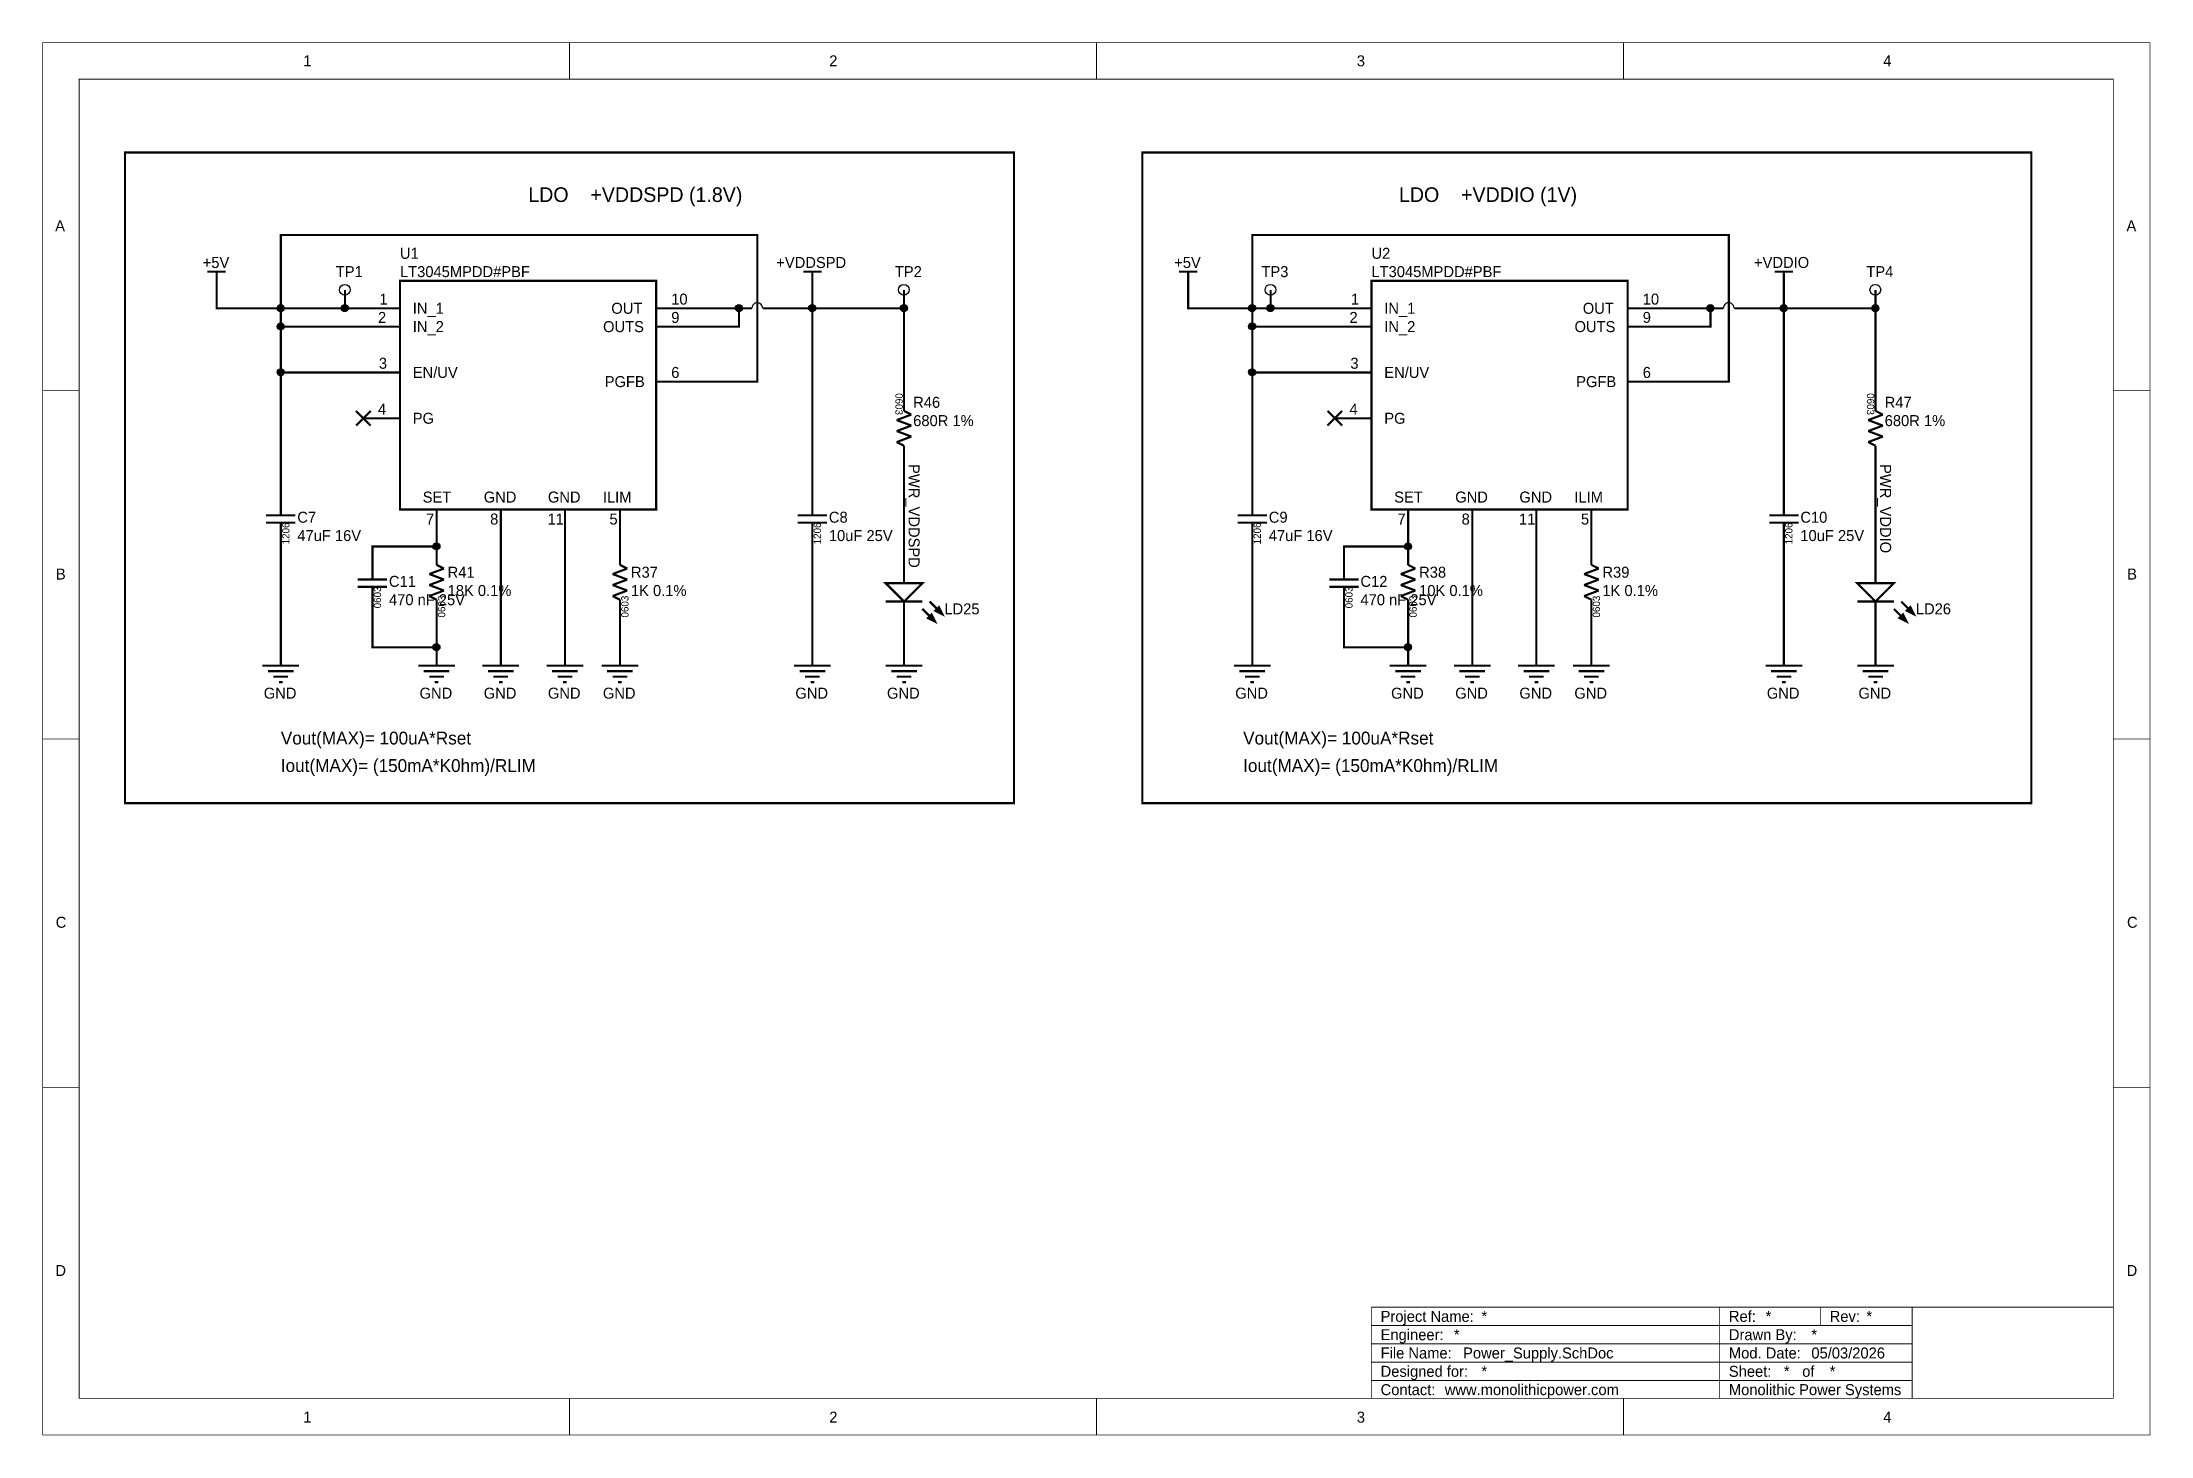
# Model space of a CAD drawing. Header units: millimetres. Extents: x 0 to 11.5, y 0 to 7.6.
import ezdxf

# ---------------------------------------------------------------- set-up
doc = ezdxf.new("R2010")
doc.units = ezdxf.units.MM
doc.header["$MEASUREMENT"] = 0
doc.layers.add('Sheet', color=255, linetype='Continuous')

msp = doc.modelspace()

# ---------------------------------------------------------------- linework, layer by layer
at = {"layer": 'Sheet'}
for points, const_width in [([(0, 7.6), (11.498, 7.6), (11.498, 0.002), (0, 0.002), (0, 7.6)], 0.0039), ([(2.875, 7.4), (2.875, 7.6)], 0.0039), ([(5.75, 7.4), (5.75, 7.6)], 0.0039), ([(8.625, 7.4), (8.625, 7.6)], 0.0039), ([(0.2, 7.4), (11.298, 7.4), (11.298, 0.202), (0.2, 0.202), (0.2, 7.4)], 0.0039), ([(5.3, 7), (0.45, 7), (0.45, 3.45), (5.3, 3.45), (5.3, 7)], 0.0118), ([(10.85, 7), (6, 7), (6, 3.45), (10.85, 3.45), (10.85, 7)], 0.0118), ([(3.55, 5.75), (3.9, 5.75), (3.9, 6.55), (1.3, 6.55), (1.3, 6.15)], 0.0118), ([(8.85, 5.75), (9.2, 5.75), (9.2, 6.55), (6.6, 6.55), (6.6, 6.15)], 0.0118), ([(0.9, 6.35), (1, 6.35)], 0.0118), ([(0.95, 6.25), (0.95, 6.35)], 0.0118), ([(4.15, 6.35), (4.25, 6.35)], 0.0118), ([(4.2, 6.25), (4.2, 6.35)], 0.0118), ([(6.2, 6.35), (6.3, 6.35)], 0.0118), ([(6.25, 6.25), (6.25, 6.35)], 0.0118), ([(9.45, 6.35), (9.55, 6.35)], 0.0118), ([(9.5, 6.25), (9.5, 6.35)], 0.0118), ([(1.75, 6.15), (1.65, 6.15), (1.3, 6.15), (0.95, 6.15), (0.95, 6.25)], 0.0118), ([(1.65, 6.25), (1.65, 6.15)], 0.0118), ([(1.95, 6.3), (3.348, 6.3), (3.348, 5.052), (1.95, 5.052), (1.95, 6.3)], 0.0118), ([(3.93, 6.15), (4.2, 6.15), (4.2, 6.25)], 0.0118), ([(4.7, 6.25), (4.7, 6.15)], 0.0118), ([(7.05, 6.15), (6.7, 6.15), (6.6, 6.15), (6.25, 6.15), (6.25, 6.25)], 0.0118), ([(6.7, 6.25), (6.7, 6.15)], 0.0118), ([(7.25, 6.3), (8.648, 6.3), (8.648, 5.052), (7.25, 5.052), (7.25, 6.3)], 0.0118), ([(9.23, 6.15), (9.5, 6.15), (9.5, 6.25)], 0.0118), ([(10, 6.25), (10, 6.15)], 0.0118), ([(1.75, 6.05), (1.3, 6.05), (1.3, 6.15)], 0.0118), ([(1.95, 6.15), (1.75, 6.15)], 0.0118), ([(3.35, 6.15), (3.55, 6.15)], 0.0118), ([(3.55, 6.05), (3.8, 6.05), (3.8, 6.15)], 0.0118), ([(3.55, 6.15), (3.8, 6.15), (3.87, 6.15)], 0.0118), ([(4.2, 5.15), (4.2, 6.15)], 0.0118), ([(4.7, 5.7), (4.7, 6.15), (4.2, 6.15)], 0.0118), ([(7.05, 6.05), (6.6, 6.05), (6.6, 6.15)], 0.0118), ([(7.25, 6.15), (7.05, 6.15)], 0.0118), ([(8.65, 6.15), (8.85, 6.15)], 0.0118), ([(8.85, 6.15), (9.1, 6.15), (9.17, 6.15)], 0.0118), ([(8.85, 6.05), (9.1, 6.05), (9.1, 6.15)], 0.0118), ([(9.5, 5.15), (9.5, 6.15)], 0.0118), ([(10, 5.7), (10, 6.15), (9.5, 6.15)], 0.0118), ([(1.3, 5.15), (1.3, 5.8), (1.3, 6.05)], 0.0118), ([(1.95, 6.05), (1.75, 6.05)], 0.0118), ([(3.35, 6.05), (3.55, 6.05)], 0.0118), ([(6.6, 5.15), (6.6, 5.8), (6.6, 6.05)], 0.0118), ([(7.25, 6.05), (7.05, 6.05)], 0.0118), ([(8.65, 6.05), (8.85, 6.05)], 0.0118), ([(1.75, 5.8), (1.3, 5.8)], 0.0118), ([(1.95, 5.8), (1.75, 5.8)], 0.0118), ([(3.35, 5.75), (3.55, 5.75)], 0.0118), ([(7.05, 5.8), (6.6, 5.8)], 0.0118), ([(7.25, 5.8), (7.05, 5.8)], 0.0118), ([(8.65, 5.75), (8.85, 5.75)], 0.0118), ([(0.2, 5.7), (0, 5.7)], 0.0039), ([(4.7, 5.6), (4.7, 5.7)], 0.0118), ([(10, 5.6), (10, 5.7)], 0.0118), ([(11.3, 5.7), (11.5, 5.7)], 0.0039), ([(1.71, 5.51), (1.79, 5.59)], 0.0118), ([(1.71, 5.59), (1.79, 5.51)], 0.0118), ([(1.95, 5.55), (1.75, 5.55)], 0.0118), ([(4.74, 5.57), (4.66, 5.54)], 0.0118), ([(4.66, 5.54), (4.74, 5.51)], 0.0118), ([(4.7, 5.59), (4.7, 5.6)], 0.0118), ([(4.7, 5.59), (4.74, 5.57)], 0.0118), ([(7.01, 5.51), (7.09, 5.59)], 0.0118), ([(7.01, 5.59), (7.09, 5.51)], 0.0118), ([(7.25, 5.55), (7.05, 5.55)], 0.0118), ([(10.04, 5.57), (9.96, 5.54)], 0.0118), ([(9.96, 5.54), (10.04, 5.51)], 0.0118), ([(10, 5.59), (10, 5.6)], 0.0118), ([(10, 5.59), (10.04, 5.57)], 0.0118), ([(4.74, 5.51), (4.66, 5.48)], 0.0118), ([(4.66, 5.48), (4.74, 5.45)], 0.0118), ([(4.74, 5.45), (4.66, 5.42)], 0.0118), ([(4.66, 5.42), (4.7, 5.4)], 0.0118), ([(10.04, 5.51), (9.96, 5.48)], 0.0118), ([(9.96, 5.48), (10.04, 5.45)], 0.0118), ([(10.04, 5.45), (9.96, 5.42)], 0.0118), ([(9.96, 5.42), (10, 5.4)], 0.0118), ([(4.7, 5.4), (4.7, 5.3)], 0.0118), ([(4.7, 4.75), (4.7, 5.3)], 0.0118), ([(10, 5.4), (10, 5.3)], 0.0118), ([(10, 4.75), (10, 5.3)], 0.0118), ([(1.3, 5.05), (1.3, 5.15)], 0.0118), ([(4.2, 5.05), (4.2, 5.15)], 0.0118), ([(6.6, 5.05), (6.6, 5.15)], 0.0118), ([(9.5, 5.05), (9.5, 5.15)], 0.0118), ([(1.22, 5.02), (1.38, 5.02)], 0.0118), ([(1.38, 4.98), (1.22, 4.98)], 0.0118), ([(1.3, 5.05), (1.3, 5.02)], 0.0118), ([(1.3, 4.95), (1.3, 4.98)], 0.0118), ([(1.3, 4.95), (1.3, 4.85)], 0.0118), ([(2.15, 5.05), (2.15, 4.85)], 0.0118), ([(2.5, 5.05), (2.5, 4.85)], 0.0118), ([(2.85, 5.05), (2.85, 4.85)], 0.0118), ([(3.15, 5.05), (3.15, 4.85)], 0.0118), ([(4.12, 5.02), (4.28, 5.02)], 0.0118), ([(4.28, 4.98), (4.12, 4.98)], 0.0118), ([(4.2, 5.05), (4.2, 5.02)], 0.0118), ([(4.2, 4.95), (4.2, 4.98)], 0.0118), ([(4.2, 4.95), (4.2, 4.85)], 0.0118), ([(6.52, 5.02), (6.68, 5.02)], 0.0118), ([(6.68, 4.98), (6.52, 4.98)], 0.0118), ([(6.6, 5.05), (6.6, 5.02)], 0.0118), ([(6.6, 4.95), (6.6, 4.98)], 0.0118), ([(6.6, 4.95), (6.6, 4.85)], 0.0118), ([(7.45, 5.05), (7.45, 4.85)], 0.0118), ([(7.8, 5.05), (7.8, 4.85)], 0.0118), ([(8.15, 5.05), (8.15, 4.85)], 0.0118), ([(8.45, 5.05), (8.45, 4.85)], 0.0118), ([(9.42, 5.02), (9.58, 5.02)], 0.0118), ([(9.58, 4.98), (9.42, 4.98)], 0.0118), ([(9.5, 5.05), (9.5, 5.02)], 0.0118), ([(9.5, 4.95), (9.5, 4.98)], 0.0118), ([(9.5, 4.95), (9.5, 4.85)], 0.0118), ([(1.3, 4.3), (1.3, 4.85)], 0.0118), ([(1.8, 4.8), (1.8, 4.85), (2.15, 4.85)], 0.0118), ([(2.15, 4.75), (2.15, 4.85)], 0.0118), ([(2.5, 4.3), (2.5, 4.85)], 0.0118), ([(2.85, 4.3), (2.85, 4.85)], 0.0118), ([(3.15, 4.75), (3.15, 4.85)], 0.0118), ([(4.2, 4.3), (4.2, 4.85)], 0.0118), ([(6.6, 4.3), (6.6, 4.85)], 0.0118), ([(7.1, 4.8), (7.1, 4.85), (7.45, 4.85)], 0.0118), ([(7.45, 4.75), (7.45, 4.85)], 0.0118), ([(7.8, 4.3), (7.8, 4.85)], 0.0118), ([(8.15, 4.3), (8.15, 4.85)], 0.0118), ([(8.45, 4.75), (8.45, 4.85)], 0.0118), ([(9.5, 4.3), (9.5, 4.85)], 0.0118), ([(1.8, 4.7), (1.8, 4.8)], 0.0118), ([(2.11, 4.7), (2.19, 4.73)], 0.0118), ([(2.19, 4.73), (2.15, 4.75)], 0.0118), ([(3.11, 4.7), (3.19, 4.73)], 0.0118), ([(3.19, 4.73), (3.15, 4.75)], 0.0118), ([(4.7, 4.65), (4.7, 4.75)], 0.0118), ([(7.1, 4.7), (7.1, 4.8)], 0.0118), ([(7.41, 4.7), (7.49, 4.73)], 0.0118), ([(7.49, 4.73), (7.45, 4.75)], 0.0118), ([(8.41, 4.7), (8.49, 4.73)], 0.0118), ([(8.49, 4.73), (8.45, 4.75)], 0.0118), ([(10, 4.65), (10, 4.75)], 0.0118), ([(1.72, 4.67), (1.88, 4.67)], 0.0118), ([(1.88, 4.63), (1.72, 4.63)], 0.0118), ([(1.8, 4.7), (1.8, 4.67)], 0.0118), ([(1.8, 4.6), (1.8, 4.63)], 0.0118), ([(1.8, 4.6), (1.8, 4.5)], 0.0118), ([(2.19, 4.67), (2.11, 4.7)], 0.0118), ([(2.11, 4.64), (2.19, 4.67)], 0.0118), ([(2.19, 4.61), (2.11, 4.64)], 0.0118), ([(2.11, 4.58), (2.19, 4.61)], 0.0118), ([(3.19, 4.67), (3.11, 4.7)], 0.0118), ([(3.11, 4.64), (3.19, 4.67)], 0.0118), ([(3.19, 4.61), (3.11, 4.64)], 0.0118), ([(3.11, 4.58), (3.19, 4.61)], 0.0118), ([(7.02, 4.67), (7.18, 4.67)], 0.0118), ([(7.18, 4.63), (7.02, 4.63)], 0.0118), ([(7.1, 4.7), (7.1, 4.67)], 0.0118), ([(7.1, 4.6), (7.1, 4.63)], 0.0118), ([(7.1, 4.6), (7.1, 4.5)], 0.0118), ([(7.49, 4.67), (7.41, 4.7)], 0.0118), ([(7.41, 4.64), (7.49, 4.67)], 0.0118), ([(7.49, 4.61), (7.41, 4.64)], 0.0118), ([(7.41, 4.58), (7.49, 4.61)], 0.0118), ([(8.49, 4.67), (8.41, 4.7)], 0.0118), ([(8.41, 4.64), (8.49, 4.67)], 0.0118), ([(8.49, 4.61), (8.41, 4.64)], 0.0118), ([(8.41, 4.58), (8.49, 4.61)], 0.0118), ([(1.8, 4.5), (1.8, 4.3), (2.15, 4.3), (2.15, 4.45)], 0.0118), ([(2.15, 4.56), (2.11, 4.58)], 0.0118), ([(2.15, 4.56), (2.15, 4.55)], 0.0118), ([(2.15, 4.55), (2.15, 4.45)], 0.0118), ([(3.15, 4.56), (3.11, 4.58)], 0.0118), ([(3.15, 4.56), (3.15, 4.55)], 0.0118), ([(3.15, 4.55), (3.15, 4.45)], 0.0118), ([(4.8, 4.55), (4.6, 4.55)], 0.0118), ([(4.7, 4.55), (4.7, 4.45)], 0.0118), ([(4.8, 4.51), (4.87, 4.44)], 0.0118), ([(4.84, 4.55), (4.91, 4.48)], 0.0118), ([(7.1, 4.5), (7.1, 4.3), (7.45, 4.3), (7.45, 4.45)], 0.0118), ([(7.45, 4.56), (7.41, 4.58)], 0.0118), ([(7.45, 4.56), (7.45, 4.55)], 0.0118), ([(7.45, 4.55), (7.45, 4.45)], 0.0118), ([(8.45, 4.56), (8.41, 4.58)], 0.0118), ([(8.45, 4.56), (8.45, 4.55)], 0.0118), ([(8.45, 4.55), (8.45, 4.45)], 0.0118), ([(10.1, 4.55), (9.9, 4.55)], 0.0118), ([(10, 4.55), (10, 4.45)], 0.0118), ([(10.1, 4.51), (10.17, 4.44)], 0.0118), ([(10.14, 4.55), (10.21, 4.48)], 0.0118), ([(3.15, 4.3), (3.15, 4.45)], 0.0118), ([(4.7, 4.3), (4.7, 4.45)], 0.0118), ([(8.45, 4.3), (8.45, 4.45)], 0.0118), ([(10, 4.3), (10, 4.45)], 0.0118), ([(1.3, 4.3), (1.3, 4.2)], 0.0118), ([(2.15, 4.3), (2.15, 4.2)], 0.0118), ([(2.5, 4.3), (2.5, 4.2)], 0.0118), ([(2.85, 4.3), (2.85, 4.2)], 0.0118), ([(3.15, 4.3), (3.15, 4.2)], 0.0118), ([(4.2, 4.3), (4.2, 4.2)], 0.0118), ([(4.7, 4.3), (4.7, 4.2)], 0.0118), ([(6.6, 4.3), (6.6, 4.2)], 0.0118), ([(7.45, 4.3), (7.45, 4.2)], 0.0118), ([(7.8, 4.3), (7.8, 4.2)], 0.0118), ([(8.15, 4.3), (8.15, 4.2)], 0.0118), ([(8.45, 4.3), (8.45, 4.2)], 0.0118), ([(9.5, 4.3), (9.5, 4.2)], 0.0118), ([(10, 4.3), (10, 4.2)], 0.0118), ([(1.2, 4.2), (1.4, 4.2)], 0.0118), ([(1.23, 4.17), (1.37, 4.17)], 0.0118), ([(1.26, 4.14), (1.34, 4.14)], 0.0118), ([(2.05, 4.2), (2.25, 4.2)], 0.0118), ([(2.08, 4.17), (2.22, 4.17)], 0.0118), ([(2.11, 4.14), (2.19, 4.14)], 0.0118), ([(2.4, 4.2), (2.6, 4.2)], 0.0118), ([(2.43, 4.17), (2.57, 4.17)], 0.0118), ([(2.46, 4.14), (2.54, 4.14)], 0.0118), ([(2.75, 4.2), (2.95, 4.2)], 0.0118), ([(2.78, 4.17), (2.92, 4.17)], 0.0118), ([(2.81, 4.14), (2.89, 4.14)], 0.0118), ([(3.05, 4.2), (3.25, 4.2)], 0.0118), ([(3.08, 4.17), (3.22, 4.17)], 0.0118), ([(3.11, 4.14), (3.19, 4.14)], 0.0118), ([(4.1, 4.2), (4.3, 4.2)], 0.0118), ([(4.13, 4.17), (4.27, 4.17)], 0.0118), ([(4.16, 4.14), (4.24, 4.14)], 0.0118), ([(4.6, 4.2), (4.8, 4.2)], 0.0118), ([(4.63, 4.17), (4.77, 4.17)], 0.0118), ([(4.66, 4.14), (4.74, 4.14)], 0.0118), ([(6.5, 4.2), (6.7, 4.2)], 0.0118), ([(6.53, 4.17), (6.67, 4.17)], 0.0118), ([(6.56, 4.14), (6.64, 4.14)], 0.0118), ([(7.35, 4.2), (7.55, 4.2)], 0.0118), ([(7.38, 4.17), (7.52, 4.17)], 0.0118), ([(7.41, 4.14), (7.49, 4.14)], 0.0118), ([(7.7, 4.2), (7.9, 4.2)], 0.0118), ([(7.73, 4.17), (7.87, 4.17)], 0.0118), ([(7.76, 4.14), (7.84, 4.14)], 0.0118), ([(8.05, 4.2), (8.25, 4.2)], 0.0118), ([(8.08, 4.17), (8.22, 4.17)], 0.0118), ([(8.11, 4.14), (8.19, 4.14)], 0.0118), ([(8.35, 4.2), (8.55, 4.2)], 0.0118), ([(8.38, 4.17), (8.52, 4.17)], 0.0118), ([(8.41, 4.14), (8.49, 4.14)], 0.0118), ([(9.4, 4.2), (9.6, 4.2)], 0.0118), ([(9.43, 4.17), (9.57, 4.17)], 0.0118), ([(9.46, 4.14), (9.54, 4.14)], 0.0118), ([(9.9, 4.2), (10.1, 4.2)], 0.0118), ([(9.93, 4.17), (10.07, 4.17)], 0.0118), ([(9.96, 4.14), (10.04, 4.14)], 0.0118), ([(1.29, 4.11), (1.31, 4.11)], 0.0118), ([(2.14, 4.11), (2.16, 4.11)], 0.0118), ([(2.49, 4.11), (2.51, 4.11)], 0.0118), ([(2.84, 4.11), (2.86, 4.11)], 0.0118), ([(3.14, 4.11), (3.16, 4.11)], 0.0118), ([(4.19, 4.11), (4.21, 4.11)], 0.0118), ([(4.69, 4.11), (4.71, 4.11)], 0.0118), ([(6.59, 4.11), (6.61, 4.11)], 0.0118), ([(7.44, 4.11), (7.46, 4.11)], 0.0118), ([(7.79, 4.11), (7.81, 4.11)], 0.0118), ([(8.14, 4.11), (8.16, 4.11)], 0.0118), ([(8.44, 4.11), (8.46, 4.11)], 0.0118), ([(9.49, 4.11), (9.51, 4.11)], 0.0118), ([(9.99, 4.11), (10.01, 4.11)], 0.0118), ([(0.2, 3.8), (0, 3.8)], 0.0039), ([(11.3, 3.8), (11.5, 3.8)], 0.0039), ([(0.2, 1.9), (0, 1.9)], 0.0039), ([(11.3, 1.9), (11.5, 1.9)], 0.0039), ([(7.25, 0.7), (11.3, 0.7)], 0.0039), ([(7.25, 0.7), (7.25, 0.2)], 0.0039), ([(9.15, 0.7), (9.15, 0.2)], 0.0039), ([(9.7, 0.7), (9.7, 0.6)], 0.0039), ([(10.2, 0.7), (10.2, 0.2)], 0.0039), ([(7.25, 0.6), (10.2, 0.6)], 0.0039), ([(7.25, 0.5), (10.2, 0.5)], 0.0039), ([(7.25, 0.4), (10.2, 0.4)], 0.0039), ([(7.25, 0.3), (10.2, 0.3)], 0.0039), ([(2.875, 0.2), (2.875, 0)], 0.0039), ([(5.75, 0.2), (5.75, 0)], 0.0039), ([(8.625, 0.2), (8.625, 0)], 0.0039)]:
    msp.add_lwpolyline(points, dxfattribs=dict(at, const_width=const_width))
at = {"layer": 'Sheet', "const_width": 0.02}
for points in [[(1.29, 6.15, 1), (1.31, 6.15, 1)], [(1.64, 6.15, 1), (1.66, 6.15, 1)], [(3.79, 6.15, 1), (3.81, 6.15, 1)], [(4.19, 6.15, 1), (4.21, 6.15, 1)], [(4.69, 6.15, 1), (4.71, 6.15, 1)], [(6.59, 6.15, 1), (6.61, 6.15, 1)], [(6.69, 6.15, 1), (6.71, 6.15, 1)], [(9.09, 6.15, 1), (9.11, 6.15, 1)], [(9.49, 6.15, 1), (9.51, 6.15, 1)], [(9.99, 6.15, 1), (10.01, 6.15, 1)], [(1.29, 6.05, 1), (1.31, 6.05, 1)], [(6.59, 6.05, 1), (6.61, 6.05, 1)], [(1.29, 5.8, 1), (1.31, 5.8, 1)], [(6.59, 5.8, 1), (6.61, 5.8, 1)], [(2.14, 4.85, 1), (2.16, 4.85, 1)], [(7.44, 4.85, 1), (7.46, 4.85, 1)], [(2.14, 4.3, 1), (2.16, 4.3, 1)], [(7.44, 4.3, 1), (7.46, 4.3, 1)]]:
    msp.add_lwpolyline(points, format="xyb", close=True, dxfattribs=at)
at = {"layer": 'Sheet', "const_width": 0.0118}
for points in [[(4.7, 4.55), (4.6, 4.65), (4.8, 4.65), (4.7, 4.55)], [(4.6, 4.65), (4.7, 4.55), (4.8, 4.65), (4.6, 4.65)], [(10, 4.55), (9.9, 4.65), (10.1, 4.65), (10, 4.55)], [(9.9, 4.65), (10, 4.55), (10.1, 4.65), (9.9, 4.65)], [(4.87, 4.44), (4.83, 4.46), (4.85, 4.48), (4.87, 4.44)], [(4.87, 4.44), (4.85, 4.48), (4.83, 4.46), (4.87, 4.44)], [(4.91, 4.48), (4.87, 4.5), (4.89, 4.52), (4.91, 4.48)], [(4.91, 4.48), (4.89, 4.52), (4.87, 4.5), (4.91, 4.48)], [(10.17, 4.44), (10.13, 4.46), (10.15, 4.48), (10.17, 4.44)], [(10.17, 4.44), (10.15, 4.48), (10.13, 4.46), (10.17, 4.44)], [(10.21, 4.48), (10.17, 4.5), (10.19, 4.52), (10.21, 4.48)], [(10.21, 4.48), (10.19, 4.52), (10.17, 4.5), (10.21, 4.48)]]:
    msp.add_lwpolyline(points, close=True, dxfattribs=at)
at = {"layer": 'Sheet'}
for centre, start, end in [((3.899, 6.151), 358.4737, 181.6152), ((9.199, 6.151), 358.475, 181.6167)]:
    msp.add_arc(centre, 0.0292, start, end, dxfattribs=at)
for centre, major_axis, ratio in [((1.649, 6.251), (0, 0.0292), 0.999853), ((4.699, 6.251), (0, 0.0292), 0.999856), ((6.699, 6.251), (0, 0.0292), 0.999856), ((9.999, 6.251), (0, 0.0292), 0.999856), ((1.299, 6.151), (0, 0.0192), 0.999854), ((1.299, 6.151), (0, 0.0192), 0.999854), ((1.299, 6.151), (0, 0.0192), 0.999854), ((1.299, 6.151), (0, 0.0192), 0.999854), ((1.299, 6.151), (0, 0.0192), 0.999854), ((1.299, 6.151), (0, 0.0192), 0.999854), ((1.649, 6.151), (0, 0.0192), 0.999854), ((1.649, 6.151), (0, 0.0192), 0.999854), ((1.649, 6.151), (0, 0.0192), 0.999854), ((1.649, 6.151), (0, 0.0192), 0.999854), ((1.649, 6.151), (0, 0.0192), 0.999854), ((3.799, 6.151), (0, 0.0192), 0.999854), ((3.799, 6.151), (0, 0.0192), 0.999854), ((3.799, 6.151), (0, 0.0192), 0.999854), ((3.799, 6.151), (0, 0.0192), 0.999854), ((4.199, 6.151), (0, 0.0192), 0.999854), ((4.199, 6.151), (0, 0.0192), 0.999854), ((4.199, 6.151), (0, 0.0192), 0.999854), ((4.199, 6.151), (0, 0.0192), 0.999854), ((4.199, 6.151), (0, 0.0192), 0.999854), ((4.199, 6.151), (0, 0.0192), 0.999854), ((4.699, 6.151), (0, 0.0192), 0.999854), ((4.699, 6.151), (0, 0.0192), 0.999854), ((4.699, 6.151), (0, 0.0192), 0.999854), ((4.699, 6.151), (0, 0.0192), 0.999854), ((4.699, 6.151), (0, 0.0192), 0.999854), ((6.599, 6.151), (0, 0.0192), 0.999854), ((6.599, 6.151), (0, 0.0192), 0.999854), ((6.599, 6.151), (0, 0.0192), 0.999854), ((6.599, 6.151), (0, 0.0192), 0.999854), ((6.599, 6.151), (0, 0.0192), 0.999854), ((6.599, 6.151), (0, 0.0192), 0.999854), ((6.699, 6.151), (0, 0.0192), 0.999844), ((6.699, 6.151), (0, 0.0192), 0.999844), ((6.699, 6.151), (0, 0.0192), 0.999844), ((6.699, 6.151), (0, 0.0192), 0.999844), ((6.699, 6.151), (0, 0.0192), 0.999844), ((9.099, 6.151), (0, 0.0192), 0.999864), ((9.099, 6.151), (0, 0.0192), 0.999864), ((9.099, 6.151), (0, 0.0192), 0.999864), ((9.099, 6.151), (0, 0.0192), 0.999864), ((9.499, 6.151), (0, 0.0192), 0.999844), ((9.499, 6.151), (0, 0.0192), 0.999844), ((9.499, 6.151), (0, 0.0192), 0.999844), ((9.499, 6.151), (0, 0.0192), 0.999844), ((9.499, 6.151), (0, 0.0192), 0.999844), ((9.499, 6.151), (0, 0.0192), 0.999844), ((9.999, 6.151), (0, 0.0192), 0.999864), ((9.999, 6.151), (0, 0.0192), 0.999864), ((9.999, 6.151), (0, 0.0192), 0.999864), ((9.999, 6.151), (0, 0.0192), 0.999864), ((9.999, 6.151), (0, 0.0192), 0.999864), ((1.299, 6.051), (0.0192, 0), 0.997434), ((1.299, 6.051), (0.0192, 0), 0.997434), ((1.299, 6.051), (0.0192, 0), 0.997434), ((1.299, 6.051), (0.0192, 0), 0.997434), ((6.599, 6.051), (0.0192, 0), 0.997434), ((6.599, 6.051), (0.0192, 0), 0.997434), ((6.599, 6.051), (0.0192, 0), 0.997434), ((6.599, 6.051), (0.0192, 0), 0.997434), ((1.299, 5.801), (0.0192, 0), 0.997434), ((1.299, 5.801), (0.0192, 0), 0.997434), ((1.299, 5.801), (0.0192, 0), 0.997434), ((1.299, 5.801), (0.0192, 0), 0.997434), ((6.599, 5.801), (0.0192, 0), 0.997434), ((6.599, 5.801), (0.0192, 0), 0.997434), ((6.599, 5.801), (0.0192, 0), 0.997434), ((6.599, 5.801), (0.0192, 0), 0.997434), ((2.149, 4.851), (0.0192, 0), 0.997423), ((2.149, 4.851), (0.0192, 0), 0.997423), ((2.149, 4.851), (0.0192, 0), 0.997423), ((2.149, 4.851), (0.0192, 0), 0.997423), ((2.149, 4.851), (0.0192, 0), 0.997423), ((2.149, 4.851), (0.0192, 0), 0.997423), ((2.149, 4.851), (0.0192, 0), 0.997423), ((2.149, 4.851), (0.0192, 0), 0.997423), ((7.449, 4.851), (0.0192, 0), 0.997418), ((7.449, 4.851), (0.0192, 0), 0.997418), ((7.449, 4.851), (0.0192, 0), 0.997418), ((7.449, 4.851), (0.0192, 0), 0.997418), ((7.449, 4.851), (0.0192, 0), 0.997418), ((7.449, 4.851), (0.0192, 0), 0.997418), ((7.449, 4.851), (0.0192, 0), 0.997418), ((7.449, 4.851), (0.0192, 0), 0.997418), ((2.149, 4.301), (0, 0.0192), 0.999854), ((2.149, 4.301), (0, 0.0192), 0.999854), ((2.149, 4.301), (0, 0.0192), 0.999854), ((2.149, 4.301), (0, 0.0192), 0.999854), ((7.449, 4.301), (0, 0.0192), 0.999859), ((7.449, 4.301), (0, 0.0192), 0.999859), ((7.449, 4.301), (0, 0.0192), 0.999859), ((7.449, 4.301), (0, 0.0192), 0.999859)]:
    msp.add_ellipse(centre, major_axis=major_axis, ratio=ratio, dxfattribs=at)

# ---------------------------------------------------------------- texts
for s, height, p in [('1', 0.06, (1.422, 7.47)), ('2', 0.06, (4.292, 7.47)), ('3', 0.06, (7.17, 7.47)), ('4', 0.06, (10.042, 7.47)), ('LDO    +VDDSPD (1.8V)', 0.08, (2.65, 6.73)), ('LDO    +VDDIO (1V)', 0.08, (7.4, 6.73)), ('A', 0.06, (0.069, 6.57)), ('A', 0.06, (11.369, 6.57)), ('U1', 0.06, (1.95, 6.42)), ('U2', 0.06, (7.25, 6.42)), ('+5V', 0.06, (0.874, 6.37)), ('TP1', 0.06, (1.6, 6.32)), ('LT3045MPDD#PBF', 0.06, (1.95, 6.32)), ('+VDDSPD', 0.06, (4.003, 6.37)), ('TP2', 0.06, (4.65, 6.32)), ('+5V', 0.06, (6.174, 6.37)), ('TP3', 0.06, (6.65, 6.32)), ('LT3045MPDD#PBF', 0.06, (7.25, 6.32)), ('+VDDIO', 0.06, (9.337, 6.37)), ('TP4', 0.06, (9.95, 6.32)), ('1', 0.06, (1.838, 6.17)), ('10', 0.06, (3.43, 6.17)), ('1', 0.06, (7.138, 6.17)), ('10', 0.06, (8.73, 6.17)), ('2', 0.06, (1.83, 6.07)), ('IN_1', 0.06, (2.02, 6.12)), ('OUT', 0.06, (3.103, 6.12)), ('9', 0.06, (3.43, 6.07)), ('2', 0.06, (7.13, 6.07)), ('IN_1', 0.06, (7.32, 6.12)), ('OUT', 0.06, (8.403, 6.12)), ('9', 0.06, (8.73, 6.07)), ('IN_2', 0.06, (2.02, 6.02)), ('OUTS', 0.06, (3.058, 6.02)), ('IN_2', 0.06, (7.32, 6.02)), ('OUTS', 0.06, (8.358, 6.02)), ('3', 0.06, (1.835, 5.82)), ('3', 0.06, (7.135, 5.82)), ('EN/UV', 0.06, (2.02, 5.77)), ('PGFB', 0.06, (3.067, 5.72)), ('6', 0.06, (3.43, 5.77)), ('EN/UV', 0.06, (7.32, 5.77)), ('PGFB', 0.06, (8.367, 5.72)), ('6', 0.06, (8.73, 5.77)), ('R46', 0.06, (4.75, 5.607)), ('R47', 0.06, (10.05, 5.607)), ('4', 0.06, (1.83, 5.57)), ('PG', 0.06, (2.02, 5.52)), ('680R 1%', 0.06, (4.75, 5.507)), ('4', 0.06, (7.13, 5.57)), ('PG', 0.06, (7.32, 5.52)), ('680R 1%', 0.06, (10.05, 5.507)), ('SET', 0.06, (2.074, 5.09)), ('GND', 0.06, (2.407, 5.09)), ('GND', 0.06, (2.757, 5.09)), ('ILIM', 0.06, (3.057, 5.09)), ('SET', 0.06, (7.374, 5.09)), ('GND', 0.06, (7.707, 5.09)), ('GND', 0.06, (8.057, 5.09)), ('ILIM', 0.06, (8.357, 5.09)), ('C7', 0.06, (1.39, 4.98)), ('7', 0.06, (2.092, 4.97)), ('8', 0.06, (2.442, 4.97)), ('11', 0.06, (2.755, 4.97)), ('5', 0.06, (3.093, 4.97)), ('C8', 0.06, (4.29, 4.98)), ('C9', 0.06, (6.69, 4.98)), ('7', 0.06, (7.392, 4.97)), ('8', 0.06, (7.742, 4.97)), ('11', 0.06, (8.055, 4.97)), ('5', 0.06, (8.393, 4.97)), ('C10', 0.06, (9.59, 4.98)), ('47uF 16V', 0.06, (1.39, 4.88)), ('10uF 25V', 0.06, (4.29, 4.88)), ('47uF 16V', 0.06, (6.69, 4.88)), ('10uF 25V', 0.06, (9.59, 4.88)), ('B', 0.06, (0.073, 4.67)), ('R41', 0.06, (2.21, 4.68)), ('R37', 0.06, (3.21, 4.68)), ('R38', 0.06, (7.51, 4.68)), ('R39', 0.06, (8.51, 4.68)), ('B', 0.06, (11.373, 4.67)), ('C11', 0.06, (1.89, 4.63)), ('18K 0.1%', 0.06, (2.21, 4.58)), ('1K 0.1%', 0.06, (3.21, 4.58)), ('C12', 0.06, (7.19, 4.63)), ('10K 0.1%', 0.06, (7.51, 4.58)), ('1K 0.1%', 0.06, (8.51, 4.58)), ('470 nF 25V', 0.06, (1.89, 4.53)), ('LD25', 0.06, (4.92, 4.48)), ('470 nF 25V', 0.06, (7.19, 4.53)), ('LD26', 0.06, (10.22, 4.48)), ('GND', 0.06, (1.207, 4.02)), ('GND', 0.06, (2.057, 4.02)), ('GND', 0.06, (2.407, 4.02)), ('GND', 0.06, (2.757, 4.02)), ('GND', 0.06, (3.057, 4.02)), ('GND', 0.06, (4.107, 4.02)), ('GND', 0.06, (4.607, 4.02)), ('GND', 0.06, (6.507, 4.02)), ('GND', 0.06, (7.357, 4.02)), ('GND', 0.06, (7.707, 4.02)), ('GND', 0.06, (8.057, 4.02)), ('GND', 0.06, (8.357, 4.02)), ('GND', 0.06, (9.407, 4.02)), ('GND', 0.06, (9.907, 4.02)), ('Vout(MAX)= 100uA*Rset', 0.07, (1.3, 3.77)), ('Vout(MAX)= 100uA*Rset', 0.07, (6.55, 3.77)), ('Iout(MAX)= (150mA*K0hm)/RLIM', 0.07, (1.3, 3.62)), ('Iout(MAX)= (150mA*K0hm)/RLIM', 0.07, (6.55, 3.62)), ('C', 0.06, (0.072, 2.77)), ('C', 0.06, (11.372, 2.77)), ('D', 0.06, (0.07, 0.87)), ('D', 0.06, (11.37, 0.87)), ('Project Name:', 0.06, (7.3, 0.62)), ('Engineer:', 0.06, (7.3, 0.52)), ('*', 0.06, (7.7, 0.52)), ('*', 0.06, (7.85, 0.62)), ('Ref:', 0.06, (9.2, 0.62)), ('Drawn By:', 0.06, (9.2, 0.52)), ('*', 0.06, (9.4, 0.62)), ('*', 0.06, (9.65, 0.52)), ('Rev:', 0.06, (9.75, 0.62)), ('*', 0.06, (9.95, 0.62)), ('File Name:', 0.06, (7.3, 0.42)), ('Power_Supply.SchDoc', 0.06, (7.75, 0.42)), ('Mod. Date:', 0.06, (9.2, 0.42)), ('05/03/2026', 0.06, (9.65, 0.42)), ('Designed for:', 0.06, (7.3, 0.32)), ('*', 0.06, (7.85, 0.32)), ('Sheet:', 0.06, (9.2, 0.32)), ('*', 0.06, (9.5, 0.32)), ('of', 0.06, (9.6, 0.32)), ('*', 0.06, (9.75, 0.32)), ('Contact:', 0.06, (7.3, 0.22)), ('www.monolithicpower.com', 0.06, (7.65, 0.22)), ('Monolithic Power Systems', 0.06, (9.2, 0.22)), ('1', 0.06, (1.422, 0.07)), ('2', 0.06, (4.292, 0.07)), ('3', 0.06, (7.17, 0.07)), ('4', 0.06, (10.042, 0.07))]:
    msp.add_text(s, height=height, dxfattribs=at).set_placement(p)
for s, height, rotation, p in [('0603', 0.04, 270, (4.653, 5.687)), ('0603', 0.04, 270, (9.953, 5.687)), ('PWR_VDDSPD', 0.06, 270, (4.725, 5.3)), ('PWR_VDDIO', 0.06, 270, (10.025, 5.3)), ('1206', 0.04, 90, (1.347, 4.862)), ('1206', 0.04, 90, (4.247, 4.862)), ('1206', 0.04, 90, (6.647, 4.862)), ('1206', 0.04, 90, (9.547, 4.862)), ('0603', 0.04, 90, (1.847, 4.513)), ('0603', 0.04, 90, (7.147, 4.513)), ('0603', 0.04, 90, (2.197, 4.463)), ('0603', 0.04, 90, (3.197, 4.463)), ('0603', 0.04, 90, (7.497, 4.463)), ('0603', 0.04, 90, (8.497, 4.463))]:
    msp.add_text(s, height=height, rotation=rotation, dxfattribs=at).set_placement(p)

doc.saveas('drawing.dxf')
